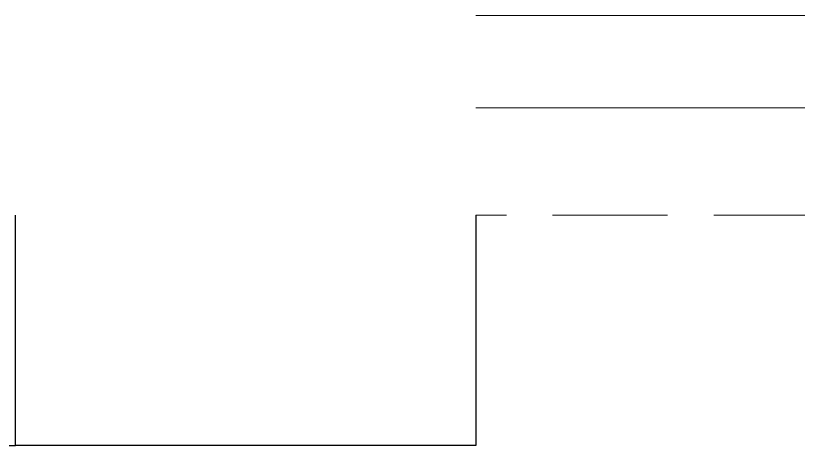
# Model space of a CAD drawing. Extents: x 3443499 to 7125205, y -1700016 to -264854.
# Drawn here: x 3705409 to 3705919, y -867994 to -867714 of the extents above; entities that cross this region are included whole.
import ezdxf

# ---------------------------------------------------------------- set-up
doc = ezdxf.new("R2010")
doc.units = 0
doc.header["$LTSCALE"] = 1000
doc.header["$MEASUREMENT"] = 0
doc.linetypes.add('DASH', pattern=[0.35, 0.25, -0.1])
doc.layers.get('0').update_dxf_attribs({"linetype": 'CONTINUOUS'})
for name, color, linetype in [('!校对', 2, 'CONTINUOUS'), ('LVTRY', 252, 'CONTINUOUS'), ('看线', 185, 'CONTINUOUS')]:
    doc.layers.add(name, color=color, linetype=linetype)
doc.layers.add('平面-栏杆', color=56, linetype='CONTINUOUS', lineweight=15)
doc.layers.add('平面-看线', color=252, linetype='CONTINUOUS', lineweight=15)
doc.styles.add('DIM_FONT', font='SIMPLEX', dxfattribs={"width": 0.7, "bigfont": 'GBCBIG'})

# ---------------------------------------------------------------- blocks, each defined once
blk = doc.blocks.new('A$C25274923')
at = {"color": 252}
for p, q in [((17500, 1750), (17500, 1900)), ((17800, 1900), (17800, 1750)), ((17800, 1750), (17500, 1750))]:
    blk.add_line(p, q, dxfattribs=at)
at = {"layer": '平面-栏杆', "color": 252}
for p, q in [((23700, 2030), (17800, 2030)), ((23700, 1970), (17800, 1970))]:
    blk.add_line(p, q, dxfattribs=at)
at = {"layer": '平面-看线', "color": 252, "linetype": 'DASH', "ltscale": 0.3}
blk.add_line((23700, 1900), (17800, 1900), dxfattribs=at)
at = {"layer": '看线', "color": 252, "ltscale": 0.5}
blk.add_lwpolyline([(16200, 1750), (17500, 1750)], dxfattribs=at)
at = {"layer": 'LVTRY', "color": 252, "style": 'DIM_FONT', "text_generation_flag": 4, "width": 0.8, "flags": 9}
for tag, p in [('XSIZE', (10837.5, 12298.97)), ('YSIZE', (10837.5, 12298.97)), ('XSIZE', (38237.5, 12298.97)), ('YSIZE', (38237.5, 12298.97)), ('XSIZE', (38237.69, 12298.97)), ('YSIZE', (38237.69, 12298.97))]:
    blk.add_attdef(tag, p, '', height=0.5, rotation=90, dxfattribs=at)
at = {"layer": 'LVTRY', "color": 252, "style": 'DIM_FONT', "width": 0.8, "flags": 9}
for tag, p in [('XSIZE', (16562.5, 12298.97)), ('YSIZE', (16562.5, 12298.97)), ('XSIZE', (43962.5, 12298.97)), ('YSIZE', (43962.5, 12298.97)), ('XSIZE', (43962.69, 12298.97)), ('YSIZE', (43962.69, 12298.97))]:
    blk.add_attdef(tag, p, '', height=0.5, rotation=90, dxfattribs=at)

msp = doc.modelspace()

# ---------------------------------------------------------------- block references
at = {"layer": '!校对'}
msp.add_blockref('A$C25274923', (3687909.12, -869743.92), dxfattribs=at)

doc.saveas('drawing.dxf')
